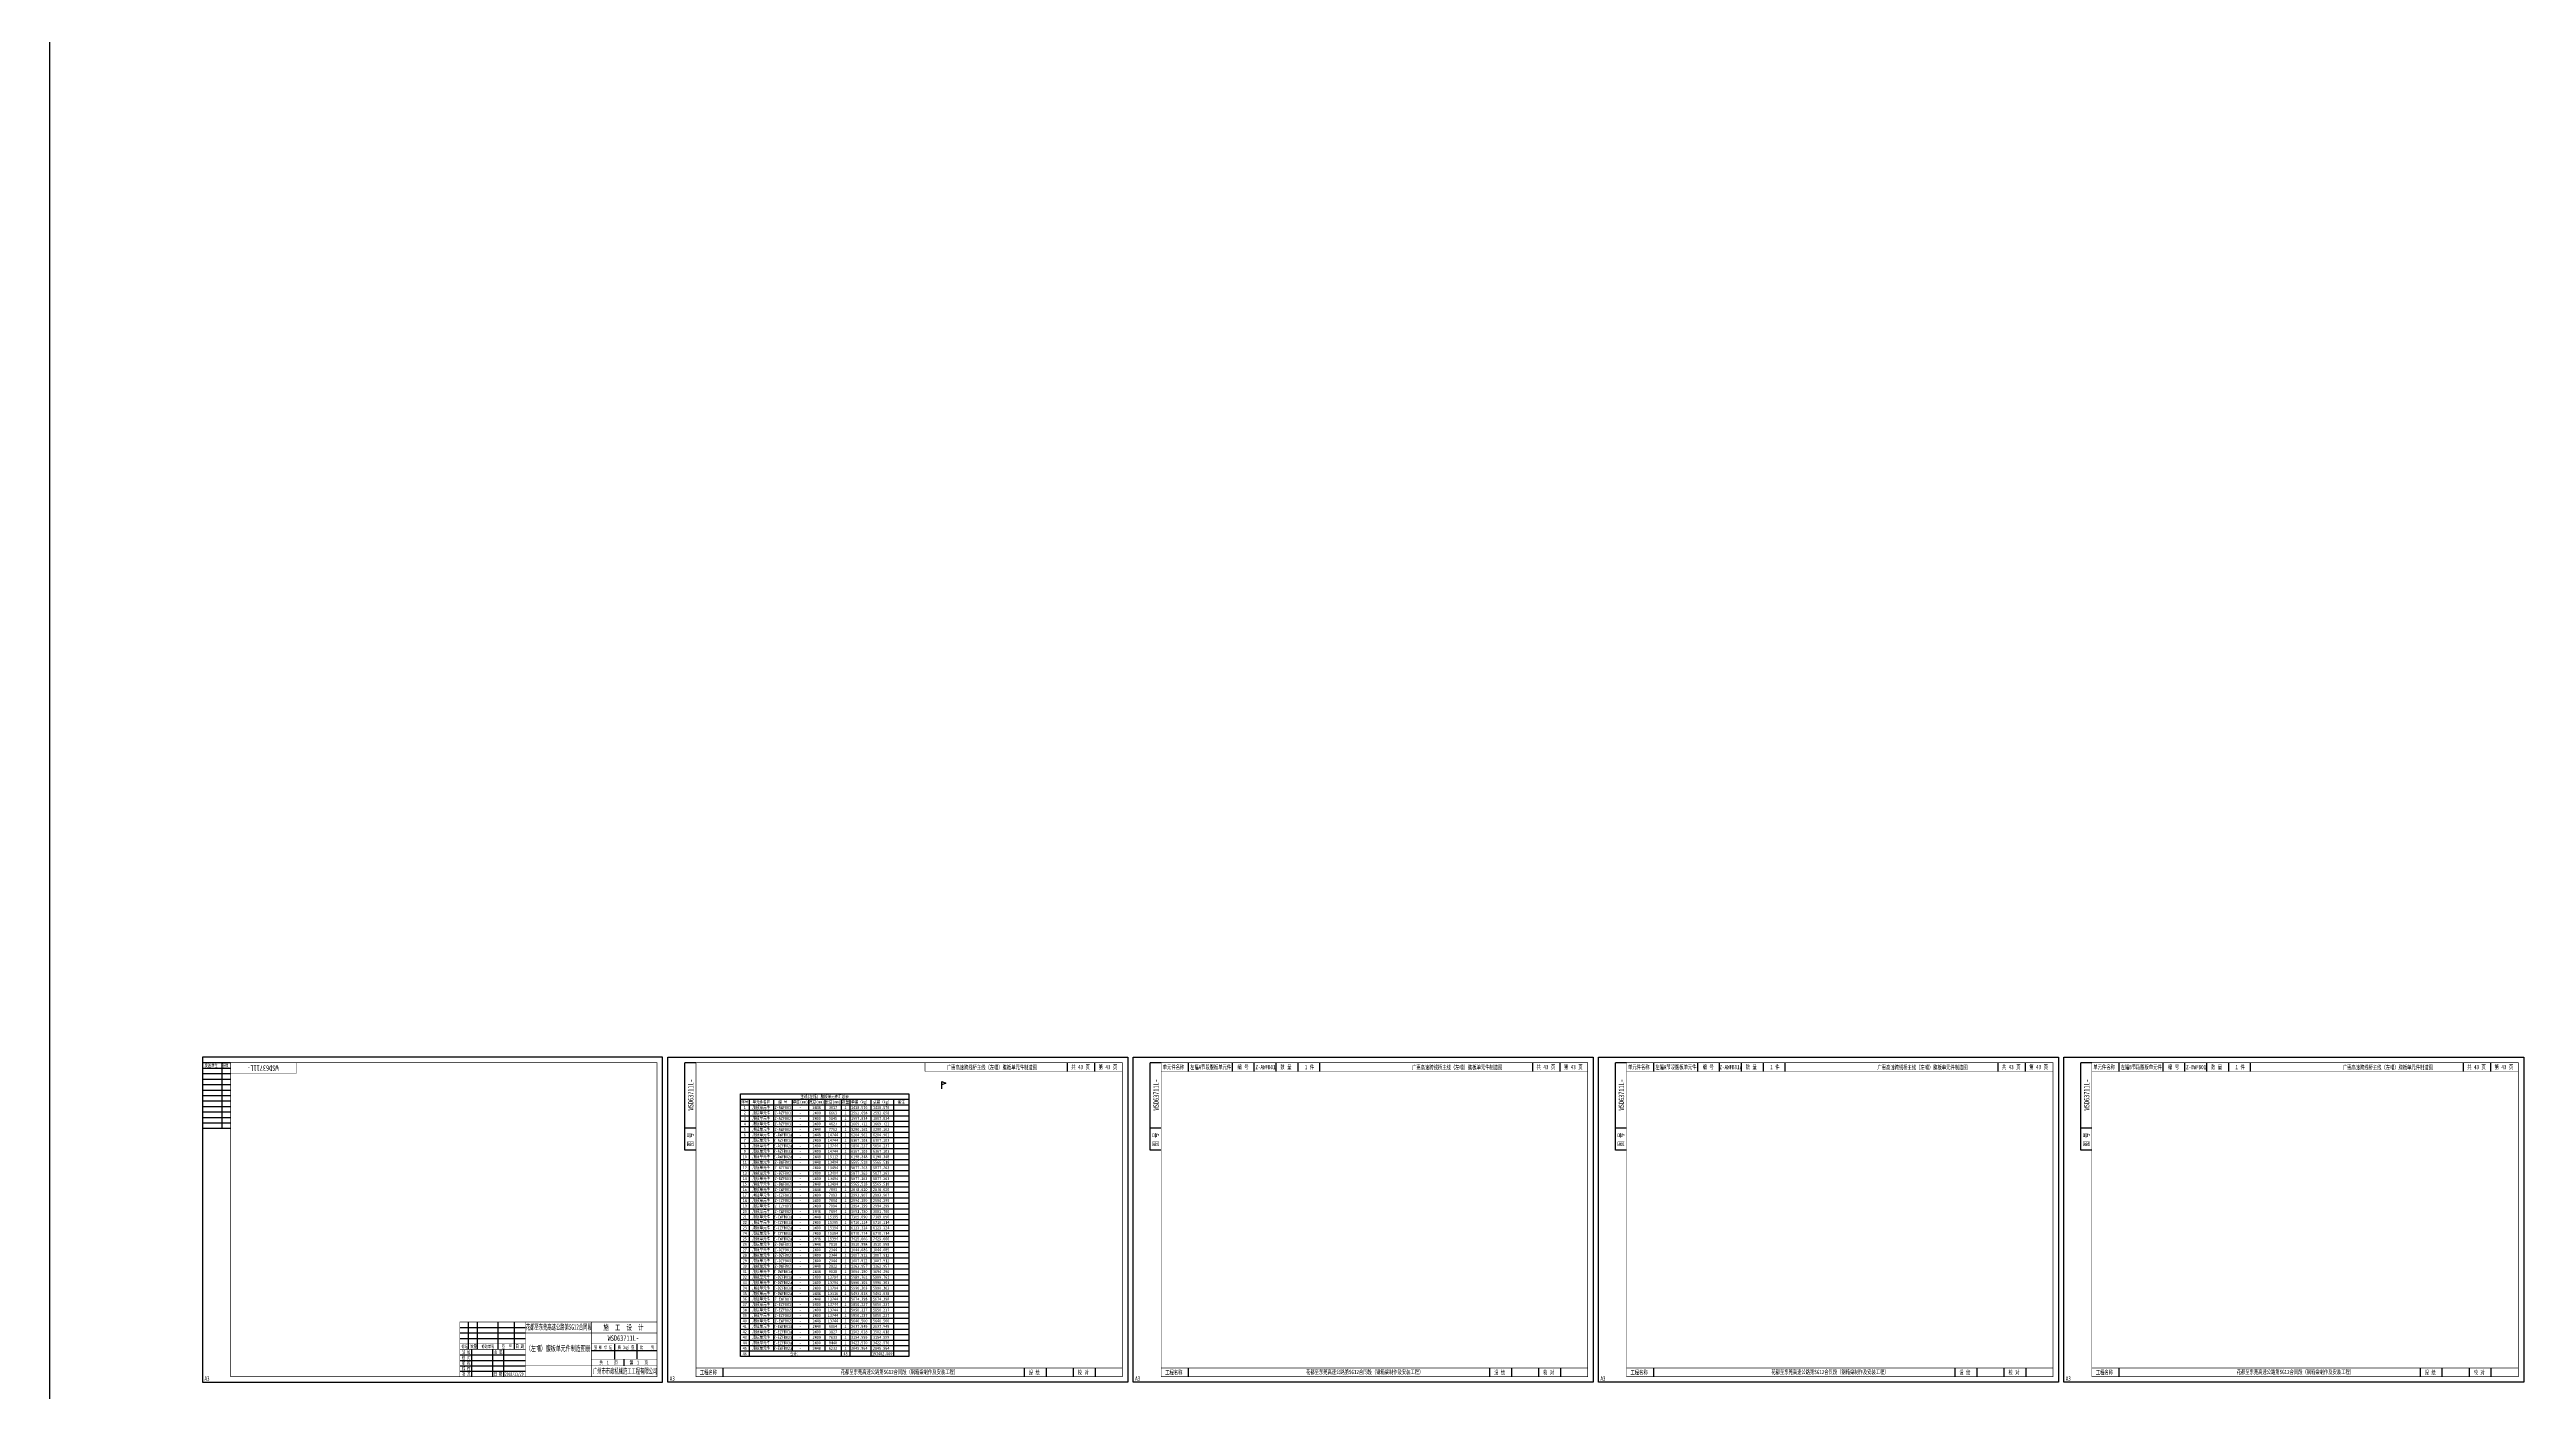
# Model space of a CAD drawing. Extents: x 1629247 to 2251351, y -601856 to -65897.
# Drawn here: x 1629247 to 1731051, y -405955 to -350774 of the extents above; entities that cross this region are included whole.
import ezdxf
from ezdxf.enums import TextEntityAlignment as Align

# ---------------------------------------------------------------- set-up
doc = ezdxf.new("R2010")
doc.units = 0
doc.header["$LTSCALE"] = 2
doc.header["$MEASUREMENT"] = 0
doc.layers.get('0').update_dxf_attribs({"linetype": 'CONTINUOUS'})
doc.layers.add('A3', color=7, linetype='CONTINUOUS')
doc.styles.add('仿宋', font='仿宋_GB2312_1.ttf', dxfattribs={"width": 0.7})

msp = doc.modelspace()

# ---------------------------------------------------------------- linework, layer by layer
at = {"color": 7}
for p, q in [((1657641, -393939.6), (1664563, -393939.6)), ((1658001, -393939.6), (1658001, -404514.6)), ((1659002, -393939.6), (1659002, -404289.6)), ((1659770, -393939.6), (1659770, -404289.6)), ((1660441, -393939.6), (1660441, -404289.6)), ((1661112, -393939.6), (1661112, -404289.6)), ((1661783, -393939.6), (1661783, -404514.6)), ((1662143, -393939.6), (1662143, -404514.6)), ((1662998, -393939.6), (1662998, -404514.6)), ((1663941, -393939.6), (1663941, -404514.6)), ((1657641, -394164.6), (1664563, -394164.6)), ((1657641, -394389.6), (1664563, -394389.6)), ((1657641, -394614.6), (1664563, -394614.6)), ((1657641, -394839.6), (1664563, -394839.6)), ((1657641, -395064.6), (1664563, -395064.6)), ((1657641, -395289.6), (1664563, -395289.6)), ((1657641, -395514.6), (1664563, -395514.6)), ((1657641, -395739.6), (1664563, -395739.6)), ((1657641, -395964.6), (1664563, -395964.6)), ((1657641, -396189.6), (1664563, -396189.6)), ((1657641, -396414.6), (1664563, -396414.6)), ((1657641, -396639.6), (1664563, -396639.6)), ((1657641, -396864.6), (1664563, -396864.6)), ((1657641, -397089.6), (1664563, -397089.6)), ((1657641, -397314.6), (1664563, -397314.6)), ((1657641, -397539.6), (1664563, -397539.6)), ((1657641, -397764.6), (1664563, -397764.6)), ((1657641, -397989.6), (1664563, -397989.6)), ((1657641, -398214.6), (1664563, -398214.6)), ((1657641, -398439.6), (1664563, -398439.6)), ((1657641, -398664.6), (1664563, -398664.6)), ((1657641, -398889.6), (1664563, -398889.6)), ((1657641, -399114.6), (1664563, -399114.6)), ((1657641, -399339.6), (1664563, -399339.6)), ((1657641, -399564.6), (1664563, -399564.6)), ((1657641, -399789.6), (1664563, -399789.6)), ((1657641, -400014.6), (1664563, -400014.6)), ((1657641, -400239.6), (1664563, -400239.6)), ((1657641, -400464.6), (1664563, -400464.6)), ((1657641, -400689.6), (1664563, -400689.6)), ((1657641, -400914.6), (1664563, -400914.6)), ((1657641, -401139.6), (1664563, -401139.6)), ((1657641, -401364.6), (1664563, -401364.6)), ((1657641, -401589.6), (1664563, -401589.6)), ((1657641, -401814.6), (1664563, -401814.6)), ((1657641, -402039.6), (1664563, -402039.6)), ((1657641, -402264.6), (1664563, -402264.6)), ((1657641, -402489.6), (1664563, -402489.6)), ((1657641, -402714.6), (1664563, -402714.6)), ((1657641, -402939.6), (1664563, -402939.6)), ((1657641, -403164.6), (1664563, -403164.6)), ((1657641, -403389.6), (1664563, -403389.6)), ((1657641, -403614.6), (1664563, -403614.6)), ((1657641, -403839.6), (1664563, -403839.6)), ((1657641, -404064.6), (1664563, -404064.6)), ((1657641, -404289.6), (1664563, -404289.6))]:
    msp.add_line(p, q, dxfattribs=at)
at = {"color": 7, "ltscale": 3}
msp.add_lwpolyline([(2057050.8, -99691.1), (1629247.3, -99691.1), (1629247.3, -601856.5), (2057050.8, -601856.5)], close=True, dxfattribs=at)
at = {"color": 7}
msp.add_lwpolyline([(1657641, -393714.6), (1664563, -393714.6), (1664563, -404514.6), (1657641, -404514.6)], close=True, dxfattribs=at)
at = {"color": 1, "ltscale": 3}
msp.add_lwpolyline([(1665921.9, -393515.8), (1665921.9, -393203.1), (1666084, -393272.5), (1665921.9, -393341.9)], dxfattribs=at)
at = {"layer": 'A3', "color": 7}
for p, q in [((1636688.5, -392434.2), (1635538.8, -392434.2)), ((1635538.8, -392659.2), (1636688.5, -392659.2)), ((1635538.8, -392884.2), (1636688.5, -392884.2)), ((1636330.4, -392434.2), (1636330.4, -395134.2)), ((1635538.8, -393109.2), (1636688.5, -393109.2)), ((1635538.8, -393334.2), (1636688.5, -393334.2)), ((1635538.8, -393559.2), (1636688.5, -393559.2)), ((1635538.8, -393784.2), (1636688.5, -393784.2)), ((1635538.8, -394009.2), (1636688.5, -394009.2)), ((1635538.8, -394234.2), (1636688.5, -394234.2)), ((1635538.8, -394459.2), (1636688.5, -394459.2)), ((1635538.8, -394684.2), (1636688.5, -394684.2)), ((1635538.8, -394909.2), (1636688.5, -394909.2)), ((1635538.8, -395134.2), (1636688.5, -395134.2)), ((1646473.8, -404224.2), (1646473.8, -403099.2)), ((1646833.8, -404221.7), (1646833.8, -403099.2)), ((1647688.8, -404224.2), (1647688.8, -403099.2)), ((1648363.8, -404224.2), (1648363.8, -403099.2)), ((1646113.8, -403324.2), (1648813.8, -403324.2)), ((1646113.8, -403549.2), (1648813.8, -403549.2)), ((1646113.8, -403774.2), (1648813.8, -403774.2)), ((1652481.7, -404633.5), (1652481.7, -404003.5)), ((1653403.8, -404629.2), (1653403.8, -403999.2)), ((1646113.8, -404449.2), (1648813.8, -404449.2)), ((1646113.8, -404674.2), (1648813.8, -404674.2)), ((1646113.8, -404899.2), (1648813.8, -404899.2)), ((1646113.8, -405124.2), (1648813.8, -405124.2)), ((1646608.8, -405349.2), (1646608.8, -404223.8)), ((1647463.8, -405349.2), (1647463.8, -404224.2)), ((1647913.8, -405349.2), (1647913.8, -404224.2)), ((1652863.8, -404899.2), (1652863.8, -404629.2))]:
    msp.add_line(p, q, dxfattribs=at)
at = {"layer": 'A3'}
for p, q in [((1655363.5, -396034.2), (1655363.5, -392434.2)), ((1655813.5, -392434.2), (1655363.5, -392434.2)), ((1671088.8, -392794.2), (1671088.8, -392434.2)), ((1672213.8, -392794.2), (1672213.8, -392434.2)), ((1674488.5, -396034.2), (1674488.5, -392434.2)), ((1674938.5, -392434.2), (1674488.5, -392434.2)), ((1676063.5, -392794.2), (1676063.5, -392434.2)), ((1677863.5, -392794.2), (1677863.5, -392434.2)), ((1678763.5, -392794.2), (1678763.5, -392434.2)), ((1679663.5, -392794.2), (1679663.5, -392434.2)), ((1680563.5, -392794.2), (1680563.5, -392434.2)), ((1681463.5, -392794.2), (1681463.5, -392434.2)), ((1690213.8, -392794.2), (1690213.8, -392434.2)), ((1691338.8, -392794.2), (1691338.8, -392434.2)), ((1693613.5, -396034.2), (1693613.5, -392434.2)), ((1694063.5, -392434.2), (1693613.5, -392434.2)), ((1695188.5, -392794.2), (1695188.5, -392434.2)), ((1696988.5, -392794.2), (1696988.5, -392434.2)), ((1697888.5, -392794.2), (1697888.5, -392434.2)), ((1698788.5, -392794.2), (1698788.5, -392434.2)), ((1699688.5, -392794.2), (1699688.5, -392434.2)), ((1700588.5, -392794.2), (1700588.5, -392434.2)), ((1709338.8, -392794.2), (1709338.8, -392434.2)), ((1710463.8, -392794.2), (1710463.8, -392434.2)), ((1712738.5, -396034.2), (1712738.5, -392434.2)), ((1713188.5, -392434.2), (1712738.5, -392434.2)), ((1714313.5, -392794.2), (1714313.5, -392434.2)), ((1716113.5, -392794.2), (1716113.5, -392434.2)), ((1717013.5, -392794.2), (1717013.5, -392434.2)), ((1717913.5, -392794.2), (1717913.5, -392434.2)), ((1718813.5, -392794.2), (1718813.5, -392434.2)), ((1719713.5, -392794.2), (1719713.5, -392434.2)), ((1728463.8, -392794.2), (1728463.8, -392434.2)), ((1729588.8, -392794.2), (1729588.8, -392434.2)), ((1655813.5, -395134.2), (1655363.5, -395134.2)), ((1674938.5, -395134.2), (1674488.5, -395134.2)), ((1694063.5, -395134.2), (1693613.5, -395134.2)), ((1713188.5, -395134.2), (1712738.5, -395134.2)), ((1655813.5, -396034.2), (1655363.5, -396034.2)), ((1674938.5, -396034.2), (1674488.5, -396034.2)), ((1694063.5, -396034.2), (1693613.5, -396034.2)), ((1713188.5, -396034.2), (1712738.5, -396034.2)), ((1656938.5, -405349.2), (1656938.5, -404989.2)), ((1669318, -405349.2), (1669318, -404989.2)), ((1670218, -405349.2), (1670218, -404989.2)), ((1671332.3, -405349.2), (1671332.3, -404989.2)), ((1672232.3, -405349.2), (1672232.3, -404989.2)), ((1676063.5, -405349.2), (1676063.5, -404989.2)), ((1688443, -405349.2), (1688443, -404989.2)), ((1689343, -405349.2), (1689343, -404989.2)), ((1690457.3, -405349.2), (1690457.3, -404989.2)), ((1691357.3, -405349.2), (1691357.3, -404989.2)), ((1695188.5, -405349.2), (1695188.5, -404989.2)), ((1707568, -405349.2), (1707568, -404989.2)), ((1708468, -405349.2), (1708468, -404989.2)), ((1709582.3, -405349.2), (1709582.3, -404989.2)), ((1710482.3, -405349.2), (1710482.3, -404989.2)), ((1714313.5, -405349.2), (1714313.5, -404989.2)), ((1726693, -405349.2), (1726693, -404989.2)), ((1727593, -405349.2), (1727593, -404989.2)), ((1728707.3, -405349.2), (1728707.3, -404989.2)), ((1729607.3, -405349.2), (1729607.3, -404989.2))]:
    msp.add_line(p, q, dxfattribs=at)
at = {"layer": 'A3', "color": 7, "linetype": 'Continuous'}
msp.add_line((1651513.8, -404269.2), (1654213.8, -404269.2), dxfattribs=at)
at = {"layer": 'A3'}
for points in [[(1635538.8, -405574.2), (1654438.8, -405574.2), (1654438.8, -392209.2), (1635538.8, -392209.2)], [(1673563.8, -392209.2), (1673563.8, -405574.2), (1654663.8, -405574.2), (1654663.8, -392209.2)], [(1692688.8, -392209.2), (1692688.8, -405574.2), (1673788.8, -405574.2), (1673788.8, -392209.2)], [(1711813.8, -392209.2), (1711813.8, -405574.2), (1692913.8, -405574.2), (1692913.8, -392209.2)], [(1730938.8, -392209.2), (1730938.8, -405574.2), (1712038.8, -405574.2), (1712038.8, -392209.2)]]:
    msp.add_lwpolyline(points, close=True, dxfattribs=at)
for points, const_width in [([(1636688.5, -392434.2), (1654213.8, -392434.2), (1654213.8, -405349.2), (1636688.5, -405349.2), (1636688.5, -392434.2)], 22.5), ([(1636688.5, -392884.2), (1639384.3, -392884.2), (1639384.3, -392434.2)], 18), ([(1655813.5, -392434.2), (1673338.8, -392434.2), (1673338.8, -405349.2), (1655813.5, -405349.2), (1655813.5, -392434.2)], 22.5), ([(1665229.1, -392794.2), (1665229.1, -392434.2)], 18), ([(1665229.1, -392794.2), (1673338.8, -392794.2)], 18), ([(1674938.5, -392434.2), (1692463.8, -392434.2), (1692463.8, -405349.2), (1674938.5, -405349.2), (1674938.5, -392434.2)], 22.5), ([(1674938.5, -392794.2), (1692463.8, -392794.2)], 18), ([(1694063.5, -392434.2), (1711588.8, -392434.2), (1711588.8, -405349.2), (1694063.5, -405349.2), (1694063.5, -392434.2)], 22.5), ([(1694063.5, -392794.2), (1711588.8, -392794.2)], 18), ([(1713188.5, -392434.2), (1730713.8, -392434.2), (1730713.8, -405349.2), (1713188.5, -405349.2), (1713188.5, -392434.2)], 22.5), ([(1713188.5, -392794.2), (1730713.8, -392794.2)], 18), ([(1646113.8, -405349.2), (1646113.8, -403099.2), (1654213.8, -403099.2)], 18), ([(1655813.5, -404989.2), (1673338.8, -404989.2)], 18), ([(1674938.5, -404989.2), (1692463.8, -404989.2)], 18), ([(1694063.5, -404989.2), (1711588.8, -404989.2)], 18), ([(1713188.5, -404989.2), (1730713.8, -404989.2)], 18)]:
    msp.add_lwpolyline(points, dxfattribs=dict(at, const_width=const_width))
at = {"layer": 'A3', "color": 7, "linetype": 'Continuous', "const_width": 18}
for points in [[(1648813.8, -405349.2), (1648813.8, -403099.2)], [(1651514.9, -405349.2), (1651514.9, -403099.2)], [(1646113.8, -403991.4), (1648813.8, -403991.4)], [(1648813.8, -403549.2), (1654213.8, -403549.2)], [(1654213.8, -403999.2), (1651514.9, -403999.2)], [(1646113.8, -404223.8), (1648813.8, -404223.8)], [(1648813.8, -404899.2), (1654213.8, -404899.2)], [(1651514.9, -404630.3), (1654213.8, -404630.3)]]:
    msp.add_lwpolyline(points, dxfattribs=at)

# ---------------------------------------------------------------- texts
at = {"color": 7, "style": '仿宋', "width": 0.85}
for s, p in [('序号', (1657821, -394052.1)), ('单元件名称', (1658501.5, -394052.1)), ('编 号', (1659386, -394052.1)), ('厚度(mm)', (1660105.5, -394052.1)), ('主线(左幅) 腹板单元件汇总表', (1661102, -393827.1)), ('宽度(mm)', (1660776.5, -394052.1)), ('长度(mm)', (1661447.5, -394052.1)), ('数量', (1661963, -394052.1)), ('单重（kg）', (1662570.5, -394052.1)), ('总重（kg）', (1663469.5, -394052.1)), ('备注', (1664252, -394052.1)), ('4', (1657821, -394952.1)), ('3', (1657821, -394727.1)), ('2', (1657821, -394502.1)), ('1', (1657821, -394277.1)), ('腹板单元件', (1658501.5, -394277.1)), ('腹板单元件', (1658501.5, -394502.1)), ('腹板单元件', (1658501.5, -394727.1)), ('腹板单元件', (1658501.5, -394952.1)), ('Z-AWFB01', (1659386, -394277.1)), ('Z-AZFB01', (1659386, -394502.1)), ('Z-AZFB02', (1659386, -394727.1)), ('Z-AZFB03', (1659386, -394952.1)), ('-', (1660105.5, -394277.1)), ('-', (1660105.5, -394502.1)), ('-', (1660105.5, -394727.1)), ('-', (1660105.5, -394952.1)), ('2448', (1660776.5, -394277.1)), ('2400', (1660776.5, -394502.1)), ('2400', (1660776.5, -394727.1)), ('2400', (1660776.5, -394952.1)), ('4627', (1661447.5, -394952.1)), ('3617', (1661447.5, -394277.1)), ('5145', (1661447.5, -394727.1)), ('6663', (1661447.5, -394502.1)), ('1', (1661963, -394277.1)), ('1', (1661963, -394502.1)), ('1', (1661963, -394727.1)), ('1', (1661963, -394952.1)), ('2592.658 ', (1662570.5, -394502.1)), ('1438.576 ', (1662570.5, -394277.1)), ('1997.834 ', (1662570.5, -394727.1)), ('1669.721 ', (1662570.5, -394952.1)), ('2592.658 ', (1663469.5, -394502.1)), ('1438.576 ', (1663469.5, -394277.1)), ('1997.834 ', (1663469.5, -394727.1)), ('1669.721 ', (1663469.5, -394952.1)), ('5', (1657821, -395177.1)), ('8', (1657821, -395852.1)), ('6', (1657821, -395402.1)), ('7', (1657821, -395627.1)), ('腹板单元件', (1658501.5, -395177.1)), ('腹板单元件', (1658501.5, -395402.1)), ('腹板单元件', (1658501.5, -395627.1)), ('腹板单元件', (1658501.5, -395852.1)), ('腹板单元件', (1658501.5, -396077.1)), ('Z-AWFB01a', (1659386, -395402.1)), ('Z-AZFB01a', (1659386, -395627.1)), ('Z-AZFB02a', (1659386, -395852.1)), ('Z-AZFB03a', (1659386, -396077.1)), ('Z-AWFB02', (1659386, -395177.1)), ('-', (1660105.5, -395177.1)), ('-', (1660105.5, -395402.1)), ('-', (1660105.5, -395627.1)), ('-', (1660105.5, -395852.1)), ('2448', (1660776.5, -395177.1)), ('2448', (1660776.5, -395402.1)), ('2400', (1660776.5, -395627.1)), ('2400', (1660776.5, -395852.1)), ('14744', (1661447.5, -395402.1)), ('14744', (1661447.5, -395627.1)), ('13744', (1661447.5, -395852.1)), ('7762', (1661447.5, -395177.1)), ('1', (1661963, -395177.1)), ('1', (1661963, -395402.1)), ('1', (1661963, -395627.1)), ('1', (1661963, -395852.1)), ('3280.162 ', (1662570.5, -395177.1)), ('5850.237 ', (1662570.5, -395852.1)), ('6204.961 ', (1662570.5, -395402.1)), ('6367.103 ', (1662570.5, -395627.1)), ('3280.162 ', (1663469.5, -395177.1)), ('5850.237 ', (1663469.5, -395852.1)), ('6204.961 ', (1663469.5, -395402.1)), ('6367.103 ', (1663469.5, -395627.1)), ('10', (1657821, -396302.1)), ('11', (1657821, -396527.1)), ('12', (1657821, -396752.1)), ('13', (1657821, -396977.1)), ('9', (1657821, -396077.1)), ('腹板单元件', (1658501.5, -396302.1)), ('腹板单元件', (1658501.5, -396527.1)), ('腹板单元件', (1658501.5, -396752.1)), ('腹板单元件', (1658501.5, -396977.1)), ('Z-AWFB02a', (1659386, -396302.1)), ('Z-BWFB01', (1659386, -396527.1)), ('Z-BZFB01', (1659386, -396752.1)), ('Z-BZFB02', (1659386, -396977.1)), ('-', (1660105.5, -396077.1)), ('-', (1660105.5, -396302.1)), ('-', (1660105.5, -396527.1)), ('-', (1660105.5, -396752.1)), ('-', (1660105.5, -396977.1)), ('2400', (1660776.5, -396077.1)), ('2448', (1660776.5, -396302.1)), ('2448', (1660776.5, -396527.1)), ('2400', (1660776.5, -396752.1)), ('2400', (1660776.5, -396977.1)), ('14744', (1661447.5, -396077.1)), ('15112', (1661447.5, -396302.1)), ('13494', (1661447.5, -396527.1)), ('13494', (1661447.5, -396752.1)), ('13494', (1661447.5, -396977.1)), ('1', (1661963, -396077.1)), ('1', (1661963, -396302.1)), ('1', (1661963, -396527.1)), ('1', (1661963, -396752.1)), ('1', (1661963, -396977.1)), ('5565.518 ', (1662570.5, -396527.1)), ('5877.263 ', (1662570.5, -396752.1)), ('5877.263 ', (1662570.5, -396977.1)), ('6367.103 ', (1662570.5, -396077.1)), ('6198.348 ', (1662570.5, -396302.1)), ('5565.518 ', (1663469.5, -396527.1)), ('5877.263 ', (1663469.5, -396752.1)), ('5877.263 ', (1663469.5, -396977.1)), ('6367.103 ', (1663469.5, -396077.1)), ('6198.348 ', (1663469.5, -396302.1)), ('14', (1657821, -397202.1)), ('15', (1657821, -397427.1)), ('16', (1657821, -397652.1)), ('17', (1657821, -397877.1)), ('18', (1657821, -398102.1)), ('腹板单元件', (1658501.5, -397202.1)), ('腹板单元件', (1658501.5, -397427.1)), ('腹板单元件', (1658501.5, -397652.1)), ('腹板单元件', (1658501.5, -397877.1)), ('腹板单元件', (1658501.5, -398102.1)), ('Z-BZFB03', (1659386, -397202.1)), ('Z-BWFB02', (1659386, -397427.1)), ('Z-CWFB01', (1659386, -397652.1)), ('Z-CZFB01', (1659386, -397877.1)), ('Z-CZFB02', (1659386, -398102.1)), ('-', (1660105.5, -397202.1)), ('-', (1660105.5, -397427.1)), ('-', (1660105.5, -397652.1)), ('-', (1660105.5, -397877.1)), ('2400', (1660776.5, -397202.1)), ('2448', (1660776.5, -397427.1)), ('2448', (1660776.5, -397652.1)), ('2400', (1660776.5, -397877.1)), ('2400', (1660776.5, -398102.1)), ('13494', (1661447.5, -397202.1)), ('13494', (1661447.5, -397427.1)), ('7093', (1661447.5, -397652.1)), ('7093', (1661447.5, -397877.1)), ('7094', (1661447.5, -398102.1)), ('1', (1661963, -397202.1)), ('1', (1661963, -397427.1)), ('1', (1661963, -397652.1)), ('1', (1661963, -397877.1)), ('1', (1661963, -398102.1)), ('5877.263 ', (1662570.5, -397202.1)), ('5565.518 ', (1662570.5, -397427.1)), ('2878.620 ', (1662570.5, -397652.1)), ('2993.907 ', (1662570.5, -397877.1)), ('2994.299 ', (1662570.5, -398102.1)), ('5877.263 ', (1663469.5, -397202.1)), ('5565.518 ', (1663469.5, -397427.1)), ('2878.620 ', (1663469.5, -397652.1)), ('2993.907 ', (1663469.5, -397877.1)), ('2994.299 ', (1663469.5, -398102.1)), ('20', (1657821, -398552.1)), ('21', (1657821, -398777.1)), ('22', (1657821, -399002.1)), ('19', (1657821, -398327.1)), ('腹板单元件', (1658501.5, -398327.1)), ('腹板单元件', (1658501.5, -398552.1)), ('腹板单元件', (1658501.5, -398777.1)), ('腹板单元件', (1658501.5, -399002.1)), ('Z-CWFB01a', (1659386, -398777.1)), ('Z-CZFB01a', (1659386, -399002.1)), ('Z-CZFB03', (1659386, -398327.1)), ('Z-CWFB02', (1659386, -398552.1)), ('-', (1660105.5, -398102.1)), ('-', (1660105.5, -398327.1)), ('-', (1660105.5, -398552.1)), ('-', (1660105.5, -398777.1)), ('-', (1660105.5, -399002.1)), ('2400', (1660776.5, -398327.1)), ('2448', (1660776.5, -398552.1)), ('2448', (1660776.5, -398777.1)), ('2400', (1660776.5, -399002.1)), ('15395', (1661447.5, -398777.1)), ('15395', (1661447.5, -399002.1)), ('7094', (1661447.5, -398327.1)), ('7094', (1661447.5, -398552.1)), ('1', (1661963, -398327.1)), ('1', (1661963, -398552.1)), ('1', (1661963, -398777.1)), ('1', (1661963, -399002.1)), ('3091.780 ', (1662570.5, -398552.1)), ('2994.299 ', (1662570.5, -398327.1)), ('7309.090 ', (1662570.5, -398777.1)), ('6710.114 ', (1662570.5, -399002.1)), ('3091.780 ', (1663469.5, -398552.1)), ('2994.299 ', (1663469.5, -398327.1)), ('7309.090 ', (1663469.5, -398777.1)), ('6710.114 ', (1663469.5, -399002.1)), ('23', (1657821, -399227.1)), ('24', (1657821, -399452.1)), ('25', (1657821, -399677.1)), ('26', (1657821, -399902.1)), ('27', (1657821, -400127.1)), ('腹板单元件', (1658501.5, -399227.1)), ('腹板单元件', (1658501.5, -399452.1)), ('腹板单元件', (1658501.5, -399677.1)), ('腹板单元件', (1658501.5, -399902.1)), ('腹板单元件', (1658501.5, -400127.1)), ('Z-CZFB02a', (1659386, -399227.1)), ('Z-CZFB03a', (1659386, -399452.1)), ('Z-CWFB02a', (1659386, -399677.1)), ('Z-DWFB01', (1659386, -399902.1)), ('Z-DZFB01', (1659386, -400127.1)), ('-', (1660105.5, -399227.1)), ('-', (1660105.5, -399452.1)), ('-', (1660105.5, -399677.1)), ('-', (1660105.5, -399902.1)), ('2400', (1660776.5, -399227.1)), ('2400', (1660776.5, -399452.1)), ('2448', (1660776.5, -399677.1)), ('2448', (1660776.5, -399902.1)), ('2400', (1660776.5, -400127.1)), ('15394', (1661447.5, -399227.1)), ('15394', (1661447.5, -399452.1)), ('15394', (1661447.5, -399677.1)), ('2344', (1661447.5, -400127.1)), ('7110', (1661447.5, -399902.1)), ('1', (1661963, -399227.1)), ('1', (1661963, -399452.1)), ('1', (1661963, -399677.1)), ('1', (1661963, -399902.1)), ('1', (1661963, -400127.1)), ('3510.998 ', (1662570.5, -399902.1)), ('6123.324 ', (1662570.5, -399227.1)), ('6710.114 ', (1662570.5, -399452.1)), ('7425.666 ', (1662570.5, -399677.1)), ('1044.085 ', (1662570.5, -400127.1)), ('3510.998 ', (1663469.5, -399902.1)), ('6123.324 ', (1663469.5, -399227.1)), ('6710.114 ', (1663469.5, -399452.1)), ('7425.666 ', (1663469.5, -399677.1)), ('1044.085 ', (1663469.5, -400127.1)), ('30', (1657821, -400802.1)), ('31', (1657821, -401027.1)), ('28', (1657821, -400352.1)), ('29', (1657821, -400577.1)), ('腹板单元件', (1658501.5, -400352.1)), ('腹板单元件', (1658501.5, -400577.1)), ('腹板单元件', (1658501.5, -400802.1)), ('腹板单元件', (1658501.5, -401027.1)), ('Z-DWFB01a', (1659386, -401027.1)), ('Z-DZFB02', (1659386, -400352.1)), ('Z-DZFB03', (1659386, -400577.1)), ('Z-DWFB02', (1659386, -400802.1)), ('-', (1660105.5, -400127.1)), ('-', (1660105.5, -400352.1)), ('-', (1660105.5, -400577.1)), ('-', (1660105.5, -400802.1)), ('-', (1660105.5, -401027.1)), ('2400', (1660776.5, -400352.1)), ('2400', (1660776.5, -400577.1)), ('2448', (1660776.5, -400802.1)), ('2448', (1660776.5, -401027.1)), ('2344', (1661447.5, -400352.1)), ('2344', (1661447.5, -400577.1)), ('2822', (1661447.5, -400802.1)), ('9028', (1661447.5, -401027.1)), ('1', (1661963, -400352.1)), ('1', (1661963, -400577.1)), ('1', (1661963, -400802.1)), ('1', (1661963, -401027.1)), ('3694.290 ', (1662570.5, -401027.1)), ('1007.912 ', (1662570.5, -400352.1)), ('1007.912 ', (1662570.5, -400577.1)), ('1363.957 ', (1662570.5, -400802.1)), ('3694.290 ', (1663469.5, -401027.1)), ('1007.912 ', (1663469.5, -400352.1)), ('1007.912 ', (1663469.5, -400577.1)), ('1363.957 ', (1663469.5, -400802.1)), ('32', (1657821, -401252.1)), ('33', (1657821, -401477.1)), ('34', (1657821, -401702.1)), ('35', (1657821, -401927.1)), ('36', (1657821, -402152.1)), ('腹板单元件', (1658501.5, -401252.1)), ('腹板单元件', (1658501.5, -401477.1)), ('腹板单元件', (1658501.5, -401702.1)), ('腹板单元件', (1658501.5, -401927.1)), ('腹板单元件', (1658501.5, -402152.1)), ('Z-DZFB01a', (1659386, -401252.1)), ('Z-DZFB02a', (1659386, -401477.1)), ('Z-DZFB03a', (1659386, -401702.1)), ('Z-DWFB02a', (1659386, -401927.1)), ('Z-EWFB01', (1659386, -402152.1)), ('-', (1660105.5, -401252.1)), ('-', (1660105.5, -401477.1)), ('-', (1660105.5, -401702.1)), ('-', (1660105.5, -401927.1)), ('2400', (1660776.5, -401252.1)), ('2400', (1660776.5, -401477.1)), ('2400', (1660776.5, -401702.1)), ('2448', (1660776.5, -401927.1)), ('2448', (1660776.5, -402152.1)), ('13794', (1661447.5, -401252.1)), ('13794', (1661447.5, -401477.1)), ('13794', (1661447.5, -401702.1)), ('13316', (1661447.5, -401927.1)), ('13744', (1661447.5, -402152.1)), ('1', (1661963, -401252.1)), ('1', (1661963, -401477.1)), ('1', (1661963, -401702.1)), ('1', (1661963, -401927.1)), ('1', (1661963, -402152.1)), ('5989.761 ', (1662570.5, -401252.1)), ('5990.303 ', (1662570.5, -401477.1)), ('5990.303 ', (1662570.5, -401702.1)), ('5493.638 ', (1662570.5, -401927.1)), ('5674.398 ', (1662570.5, -402152.1)), ('5989.761 ', (1663469.5, -401252.1)), ('5990.303 ', (1663469.5, -401477.1)), ('5990.303 ', (1663469.5, -401702.1)), ('5493.638 ', (1663469.5, -401927.1)), ('5674.398 ', (1663469.5, -402152.1)), ('40', (1657821, -403052.1)), ('37', (1657821, -402377.1)), ('38', (1657821, -402602.1)), ('39', (1657821, -402827.1)), ('腹板单元件', (1658501.5, -402377.1)), ('腹板单元件', (1658501.5, -402602.1)), ('腹板单元件', (1658501.5, -402827.1)), ('腹板单元件', (1658501.5, -403052.1)), ('Z-EZFB01', (1659386, -402377.1)), ('Z-EZFB02', (1659386, -402602.1)), ('Z-EZFB03', (1659386, -402827.1)), ('Z-EWFB02', (1659386, -403052.1)), ('-', (1660105.5, -402152.1)), ('-', (1660105.5, -402377.1)), ('-', (1660105.5, -402602.1)), ('-', (1660105.5, -402827.1)), ('-', (1660105.5, -403052.1)), ('2400', (1660776.5, -402377.1)), ('2400', (1660776.5, -402602.1)), ('2400', (1660776.5, -402827.1)), ('2448', (1660776.5, -403052.1)), ('13744', (1661447.5, -402377.1)), ('13744', (1661447.5, -402602.1)), ('13744', (1661447.5, -402827.1)), ('13744', (1661447.5, -403052.1)), ('1', (1661963, -402377.1)), ('1', (1661963, -402602.1)), ('1', (1661963, -402827.1)), ('1', (1661963, -403052.1)), ('5850.237 ', (1662570.5, -402377.1)), ('5850.237 ', (1662570.5, -402602.1)), ('5850.237 ', (1662570.5, -402827.1)), ('5640.500 ', (1662570.5, -403052.1)), ('5850.237 ', (1663469.5, -402377.1)), ('5850.237 ', (1663469.5, -402602.1)), ('5850.237 ', (1663469.5, -402827.1)), ('5640.500 ', (1663469.5, -403052.1)), ('41', (1657821, -403277.1)), ('42', (1657821, -403502.1)), ('43', (1657821, -403727.1)), ('44', (1657821, -403952.1)), ('45', (1657821, -404177.1)), ('腹板单元件', (1658501.5, -403277.1)), ('腹板单元件', (1658501.5, -403502.1)), ('腹板单元件', (1658501.5, -403727.1)), ('腹板单元件', (1658501.5, -403952.1)), ('腹板单元件', (1658501.5, -404177.1)), ('Z-EWFB01a', (1659386, -403277.1)), ('Z-EZFB01a', (1659386, -403502.1)), ('Z-EZFB02a', (1659386, -403727.1)), ('Z-EZFB03a', (1659386, -403952.1)), ('Z-EWFB02a', (1659386, -404177.1)), ('-', (1660105.5, -403277.1)), ('-', (1660105.5, -403502.1)), ('-', (1660105.5, -403727.1)), ('-', (1660105.5, -403952.1)), ('2448', (1660776.5, -403277.1)), ('2400', (1660776.5, -403502.1)), ('2400', (1660776.5, -403727.1)), ('2400', (1660776.5, -403952.1)), ('2448', (1660776.5, -404177.1)), ('3827', (1661447.5, -403502.1)), ('8440', (1661447.5, -403952.1)), ('6064', (1661447.5, -403277.1)), ('7633', (1661447.5, -403727.1)), ('6232', (1661447.5, -404177.1)), ('1', (1661963, -403277.1)), ('1', (1661963, -403502.1)), ('1', (1661963, -403727.1)), ('1', (1661963, -403952.1)), ('1', (1661963, -404177.1)), ('3154.559 ', (1662570.5, -403727.1)), ('3422.570 ', (1662570.5, -403952.1)), ('2637.949 ', (1662570.5, -403277.1)), ('2845.964 ', (1662570.5, -404177.1)), ('1502.018 ', (1662570.5, -403502.1)), ('3154.559 ', (1663469.5, -403727.1)), ('3422.570 ', (1663469.5, -403952.1)), ('2637.949 ', (1663469.5, -403277.1)), ('2845.964 ', (1663469.5, -404177.1)), ('1502.018 ', (1663469.5, -403502.1)), ('46', (1657821, -404402.1)), ('合计：', (1659892, -404402.1)), ('-', (1660105.5, -404177.1)), ('45', (1661963, -404402.1)), ('197482.569 ', (1663513, -404402.1))]:
    msp.add_text(s, height=121.5, dxfattribs=at).set_placement(p, align=Align.MIDDLE_CENTER)
at = {"layer": 'A3', "color": 7, "linetype": 'Continuous', "style": '仿宋'}
for s, height, width, p in [('发送单位', 135, 0.7, (1635622.1, -392617.1)), ('份数', 135, 0.7, (1636329, -392617.1)), ('共 43 页', 180, 0.7, (1671241, -392704.4)), ('第 43 页', 180, 0.7, (1672366, -392704.4)), ('单元件名称', 180, 0.7, (1675001, -392704.4)), ('编 号', 180, 0.7, (1678069.4, -392704.4)), ('数 量', 180, 0.7, (1679835.9, -392704.4)), ('共 43 页', 180, 0.7, (1690366, -392704.4)), ('第 43 页', 180, 0.7, (1691491, -392704.4)), ('单元件名称', 180, 0.7, (1694126, -392704.4)), ('编 号', 180, 0.7, (1697194.4, -392704.4)), ('数 量', 180, 0.7, (1698960.9, -392704.4)), ('共 43 页', 180, 0.7, (1709491, -392704.4)), ('第 43 页', 180, 0.7, (1710616, -392704.4)), ('单元件名称', 180, 0.7, (1713251, -392704.4)), ('编 号', 180, 0.7, (1716319.4, -392704.4)), ('数 量', 180, 0.7, (1718085.9, -392704.4)), ('共 43 页', 180, 0.7, (1728616, -392704.4)), ('第 43 页', 180, 0.7, (1729741, -392704.4)), ('施  工  设  计 ', 225, 0.7, (1652009.3, -403433.5)), ('广州市市政机械施工工程有限公司', 225, 0.56, (1651580.8, -405227)), ('共     页', 157.5, 0.7, (1651845.5, -404844)), ('1', 157.5, 0.7, (1652148.8, -404844)), ('第     页', 157.5, 0.7, (1653087.9, -404844)), ('1', 157.5, 0.7, (1653389.1, -404844)), ('工程名称', 180, 0.7, (1655979.1, -405259.4)), ('花都至东莞高速公路第SG12合同段（钢箱梁制作及安装工程）', 180, 0.7, (1661765.2, -405241.7)), ('设 绘', 180, 0.7, (1669493.5, -405259.4)), ('校 对', 180, 0.7, (1671507.8, -405259.4)), ('工程名称', 180, 0.7, (1675104.1, -405259.4)), ('花都至东莞高速公路第SG12合同段（钢箱梁制作及安装工程）', 180, 0.7, (1680890.2, -405241.7)), ('设 绘', 180, 0.7, (1688618.5, -405259.4)), ('校 对', 180, 0.7, (1690632.8, -405259.4)), ('工程名称', 180, 0.7, (1694229.1, -405259.4)), ('花都至东莞高速公路第SG12合同段（钢箱梁制作及安装工程）', 180, 0.7, (1700015.2, -405241.7)), ('设 绘', 180, 0.7, (1707743.5, -405259.4)), ('校 对', 180, 0.7, (1709757.8, -405259.4)), ('工程名称', 180, 0.7, (1713354.1, -405259.4)), ('花都至东莞高速公路第SG12合同段（钢箱梁制作及安装工程）', 180, 0.7, (1719140.2, -405241.7)), ('设 绘', 180, 0.7, (1726868.5, -405259.4)), ('校 对', 180, 0.7, (1728882.8, -405259.4))]:
    msp.add_text(s, height=height, dxfattribs=dict(at, width=width)).set_placement(p)
at = {"layer": 'A3', "color": 7, "linetype": 'Continuous', "style": '仿宋', "width": 0.7}
for rotation, p in [(180, (1638016.9, -392548)), (90, (1655714.2, -393752.9)), (90, (1674839.2, -393752.9)), (90, (1693964.2, -393752.9)), (90, (1713089.2, -393752.9))]:
    msp.add_text('WSD63711L-', height=225, rotation=rotation, dxfattribs=at).set_placement(p, align=Align.CENTER)
at = {"layer": 'A3', "color": 6, "linetype": 'Continuous', "style": '仿宋', "width": 0.7}
for p in [(1666127.4, -392715), (1685252.4, -392715), (1704377.4, -392715), (1723502.4, -392715)]:
    msp.add_text('广惠高速跨线桥主线（左幅）腹板单元件制造图', height=180, dxfattribs=at).set_placement(p)
for s, height, p in [('左幅A节段腹板单元件', 180, (1676965.6, -392704.4)), ('Z-AWFB01', 180, (1679224.1, -392704.4)), ('1 件', 180, (1681033.3, -392704.4)), ('左幅A节段腹板单元件', 180, (1696090.6, -392704.4)), ('Z-AWFB01a', 180, (1698349.1, -392704.4)), ('1 件', 180, (1700158.3, -392704.4)), ('左幅B节段腹板单元件', 180, (1715215.6, -392704.4)), ('Z-BWFB01', 180, (1717474.1, -392704.4)), ('1 件', 180, (1719283.3, -392704.4)), ('2018/11/29', 135, (1648343.8, -405305.6))]:
    msp.add_text(s, height=height, dxfattribs=at).set_placement(p, align=Align.CENTER)
at = {"layer": 'A3', "color": 7, "linetype": 'Continuous', "style": '仿宋', "width": 0.7}
for p in [(1655697.9, -395883.2), (1674822.9, -395883.2), (1693947.9, -395883.2), (1713072.9, -395883.2)]:
    msp.add_text('图 号', height=225, rotation=90, dxfattribs=at).set_placement(p)
at = {"layer": 'A3', "color": 7, "linetype": 'Continuous', "style": '仿宋'}
for s, height, width, p in [('标记', 135, 0.7, (1646306.9, -404168.9)), ('数量', 135, 0.7, (1646676.1, -404168.9)), ('修改单号', 135, 0.7, (1647266, -404168.9)), ('签  字', 135, 0.7, (1648042.8, -404168.9)), ('日 期', 135, 0.7, (1648570.7, -404168.9)), ('花都至东莞高速公路第SG12合同段', 225, 0.56, (1650178, -403417.6)), ('（左幅）腹板单元件制造图册', 225, 0.65, (1650156.9, -404295.3)), ('图 样 标 记', 135, 0.7, (1651991.7, -404211.3)), ('WSD63711L-', 225, 0.7, (1652830.8, -403872.2)), ('质（kg）量', 135, 0.7, (1652940.8, -404211.3)), ('比    例', 135, 0.7, (1653802, -404211.3)), ('标 检', 135, 0.7, (1646370.8, -405080.6)), ('校 对', 135, 0.7, (1646370.8, -404630.6)), ('批 准', 135, 0.7, (1646370.8, -405305.6)), ('设 绘', 135, 0.7, (1646370.8, -404405.6)), ('审 核', 135, 0.7, (1646370.8, -404855.6)), ('会 签', 135, 0.7, (1647689.6, -404405.6)), ('日 期', 135, 0.7, (1647679.4, -405305.6)), ('A3', 180, 0.7, (1635719.3, -405508.9)), ('A3', 180, 0.7, (1654844.3, -405508.9)), ('A3', 180, 0.7, (1673969.3, -405508.9)), ('A3', 180, 0.7, (1693094.3, -405508.9)), ('A3', 180, 0.7, (1712219.3, -405508.9))]:
    msp.add_text(s, height=height, dxfattribs=dict(at, width=width)).set_placement(p, align=Align.CENTER)

doc.saveas('drawing.dxf')
